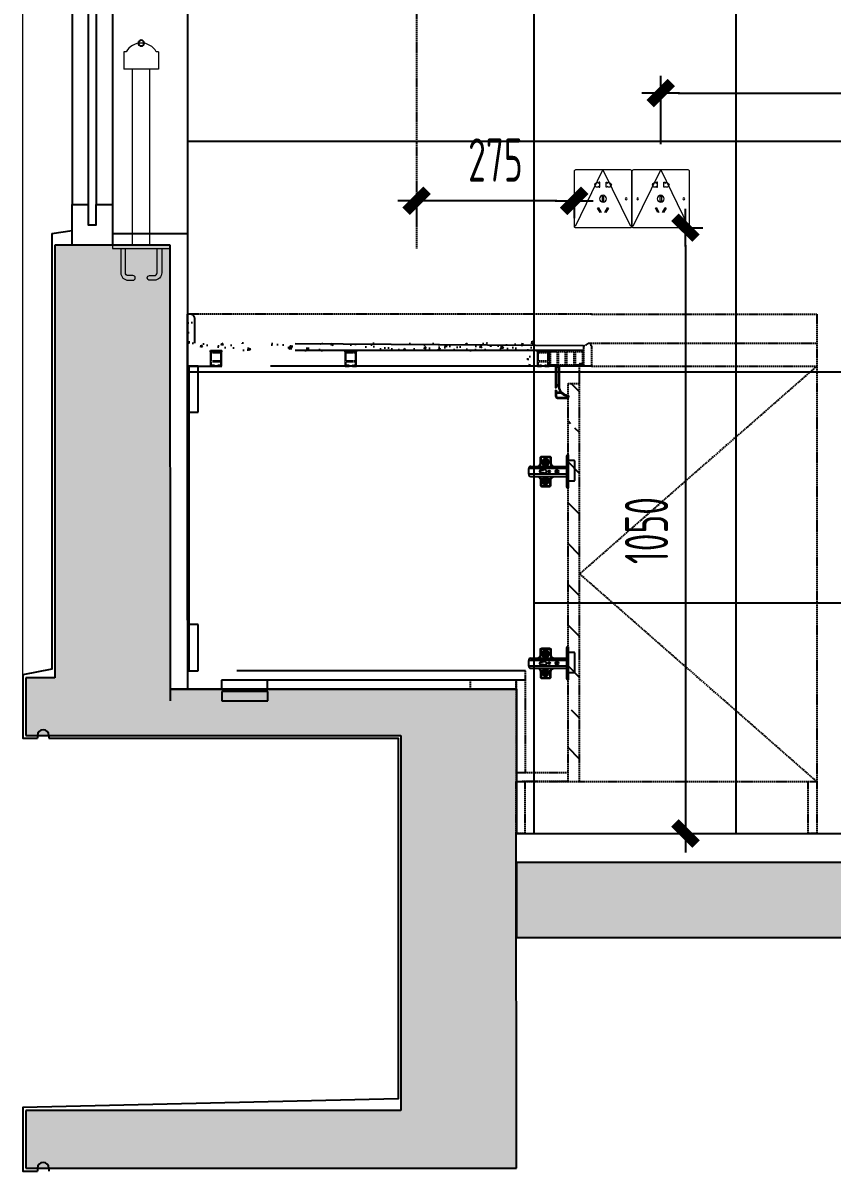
# Model space of a CAD drawing. Header units: inches. Extents: x 96003 to 270950, y -80202 to 65998.
# Drawn here: x 170374 to 171775, y 34863 to 36853 of the extents above; entities that cross this region are included whole.
import ezdxf

# ---------------------------------------------------------------- set-up
doc = ezdxf.new("R2010")
doc.units = ezdxf.units.IN
doc.header["$LTSCALE"] = 10
doc.header["$MEASUREMENT"] = 0
doc.linetypes.add('__DASH', pattern=[0.35, 0.25, -0.1])
doc.linetypes.add('DASH', pattern=[0.35, 0.25, -0.1])
for name, color, linetype in [('01', 200, 'Continuous'), ('A_SURFACE', 9, 'Continuous'), ('DIM_LEAD', 3, 'Continuous'), ('ED-家具软装', 1, 'Continuous'), ('FC-地面造型', 136, 'Continuous'), ('FF-FINISH【完成面】', 20, 'Continuous'), ('WINDOW', 3, 'Continuous')]:
    doc.layers.add(name, color=color, linetype=linetype)
doc.layers.add('DIM_MODI', color=6, linetype='Continuous', plot=False)
for name, color, linetype, lineweight in [('F-2', 145, 'Continuous', 0), ('L-栏杆扶手', 73, 'Continuous', 13), ('L-立面看线', 8, 'Continuous', 13)]:
    doc.layers.add(name, color=color, linetype=linetype, lineweight=lineweight)
doc.styles.add('CCD_DIM', font='archs.shx', dxfattribs={"width": 0.7})
doc.dimstyles.new('1.30', dxfattribs={"dimscale": 30, "dimtxt": 2.5, "dimasz": 1, "dimexe": 1, "dimexo": 1.5, "dimgap": 1, "dimtad": 1, "dimdec": 0, "dimrnd": 5, "dimdsep": 46, "dimtxsty": 'CCD_DIM', "dimblk": 'CCD_Dimension_Tick', "dimcen": 1, "dimclrd": 44, "dimclre": 44, "dimclrt": 2, "dimadec": 0, "dimazin": 2, "dimtfac": 1, "dimtdec": 0, "dimtix": 1, "dimtmove": 2, "dimatfit": 3, "dimldrblk": 'CCD_Dimension_Tick', "dimfxl": 5, "dimfxlon": 1, "dimtolj": 1, "dimarcsym": 0})

# ---------------------------------------------------------------- blocks, each defined once
blk = doc.blocks.new('CCD_Dimension_Tick')
at = {"color": 0, "linetype": 'ByBlock'}
for p, q in [((-1.091, 0), (0, 0)), ((0, 0), (1.091, 0))]:
    blk.add_line(p, q, dxfattribs=at)
at = {"color": 0, "linetype": 'Continuous', "const_width": 0.608}
blk.add_lwpolyline([(-0.61, -0.61), (0.61, 0.61)], dxfattribs=at)
blk = doc.blocks.new('*D211')
at = {"layer": 'Defpoints', "color": 0, "linetype": 'ByBlock', "transparency": 16777216}
for p in [(171608.5, 35698.6, 0), (172408.5, 35534.5, 0), (171608.5, 34643.4)]:
    blk.add_point(p, dxfattribs=at)
at = {"layer": 'FC-地面造型', "color": 44, "lineweight": -2, "transparency": 16777216}
for p, q in [((171608.5, 34793.4), (171608.5, 34613.4)), ((172408.5, 34793.4), (172408.5, 34613.4)), ((172378.5, 34643.4), (171638.5, 34643.4))]:
    blk.add_line(p, q, dxfattribs=at)
at = {"layer": 'FC-地面造型', "color": 44, "linetype": 'ByBlock', "lineweight": -2, "transparency": 16777216, "xscale": 30, "yscale": 30, "zscale": 30, "rotation": 180}
blk.add_blockref('CCD_Dimension_Tick', (171608.5, 34643.4), dxfattribs=at)
at = {"layer": 'FC-地面造型', "color": 44, "linetype": 'ByBlock', "lineweight": -2, "transparency": 16777216, "xscale": 30, "yscale": 30, "zscale": 30}
blk.add_blockref('CCD_Dimension_Tick', (172408.5, 34643.4), dxfattribs=at)
at = {"layer": 'FC-地面造型', "color": 2, "linetype": 'ByBlock', "transparency": 16777216, "insert": (172008.5, 34710.9), "char_height": 75, "attachment_point": 5, "style": 'CCD_DIM'}
blk.add_mtext('\\A1;800', dxfattribs=at)
blk = doc.blocks.new('*D212')
at = {"layer": 'Defpoints', "color": 0, "linetype": 'ByBlock', "transparency": 16777216}
for p in [(171259.1, 35746.7, 0), (171608.5, 35698.6, 0), (171259.1, 34643.4)]:
    blk.add_point(p, dxfattribs=at)
at = {"layer": 'FC-地面造型', "color": 44, "lineweight": -2, "transparency": 16777216}
for p, q in [((171259.1, 34793.4), (171259.1, 34613.4)), ((171608.5, 34793.4), (171608.5, 34613.4)), ((171578.5, 34643.4), (171289.1, 34643.4))]:
    blk.add_line(p, q, dxfattribs=at)
at = {"layer": 'FC-地面造型', "color": 44, "linetype": 'ByBlock', "lineweight": -2, "transparency": 16777216, "xscale": 30, "yscale": 30, "zscale": 30, "rotation": 180}
blk.add_blockref('CCD_Dimension_Tick', (171259.1, 34643.4), dxfattribs=at)
at = {"layer": 'FC-地面造型', "color": 44, "linetype": 'ByBlock', "lineweight": -2, "transparency": 16777216, "xscale": 30, "yscale": 30, "zscale": 30}
blk.add_blockref('CCD_Dimension_Tick', (171608.5, 34643.4), dxfattribs=at)
at = {"layer": 'FC-地面造型', "color": 2, "linetype": 'ByBlock', "transparency": 16777216, "insert": (171433.8, 34710.9), "char_height": 75, "attachment_point": 5, "style": 'CCD_DIM'}
blk.add_mtext('\\A1;350', dxfattribs=at)
blk = doc.blocks.new('*D213')
at = {"layer": 'Defpoints', "color": 0, "linetype": 'ByBlock', "transparency": 16777216}
for p in [(170658.5, 36419.8), (171259.1, 35746.7, 0), (170658.5, 34643.4)]:
    blk.add_point(p, dxfattribs=at)
at = {"layer": 'FC-地面造型', "color": 44, "lineweight": -2, "transparency": 16777216}
for p, q in [((170658.5, 34793.4), (170658.5, 34613.4)), ((171259.1, 34793.4), (171259.1, 34613.4)), ((171229.1, 34643.4), (170688.5, 34643.4))]:
    blk.add_line(p, q, dxfattribs=at)
at = {"layer": 'FC-地面造型', "color": 44, "linetype": 'ByBlock', "lineweight": -2, "transparency": 16777216, "xscale": 30, "yscale": 30, "zscale": 30, "rotation": 180}
blk.add_blockref('CCD_Dimension_Tick', (170658.5, 34643.4), dxfattribs=at)
at = {"layer": 'FC-地面造型', "color": 44, "linetype": 'ByBlock', "lineweight": -2, "transparency": 16777216, "xscale": 30, "yscale": 30, "zscale": 30}
blk.add_blockref('CCD_Dimension_Tick', (171259.1, 34643.4), dxfattribs=at)
at = {"layer": 'FC-地面造型', "color": 2, "linetype": 'ByBlock', "transparency": 16777216, "insert": (170958.8, 34710.9), "char_height": 75, "attachment_point": 5, "style": 'CCD_DIM'}
blk.add_mtext('\\A1;600', dxfattribs=at)
blk = doc.blocks.new('*D214')
at = {"layer": 'Defpoints', "color": 0, "linetype": 'ByBlock', "transparency": 16777216}
for p in [(172748.5, 35645, 0), (170658.5, 34830.9), (172748.5, 34500.9)]:
    blk.add_point(p, dxfattribs=at)
at = {"layer": 'FC-地面造型', "color": 44, "lineweight": -2, "transparency": 16777216}
for p, q in [((170658.5, 34650.9), (170658.5, 34470.9)), ((172748.5, 34650.9), (172748.5, 34470.9)), ((170688.5, 34500.9), (172718.5, 34500.9))]:
    blk.add_line(p, q, dxfattribs=at)
at = {"layer": 'FC-地面造型', "color": 44, "linetype": 'ByBlock', "lineweight": -2, "transparency": 16777216, "xscale": 30, "yscale": 30, "zscale": 30, "rotation": 180}
blk.add_blockref('CCD_Dimension_Tick', (170658.5, 34500.9), dxfattribs=at)
at = {"layer": 'FC-地面造型', "color": 44, "linetype": 'ByBlock', "lineweight": -2, "transparency": 16777216, "xscale": 30, "yscale": 30, "zscale": 30}
blk.add_blockref('CCD_Dimension_Tick', (172748.5, 34500.9), dxfattribs=at)
at = {"layer": 'FC-地面造型', "color": 2, "linetype": 'ByBlock', "transparency": 16777216, "insert": (171703.5, 34570), "char_height": 75, "attachment_point": 5, "style": 'CCD_DIM'}
blk.add_mtext('\\A1;2090', dxfattribs=at)
blk = doc.blocks.new('A$C29FB2657')
blk.add_lwpolyline([(50, 0), (-50, 0), (-50, -6), (50, -6), (50, 0)])
for points in [[(-35.5, -6), (-35.5, -48, 0.414214), (-22.5, -61), (-14.5, -61, 1), (-14.5, -53), (-22.5, -53, -0.414214), (-27.5, -48), (-27.5, -6)], [(35.5, -6), (35.5, -48, -0.414214), (22.5, -61), (14.5, -61, -1), (14.5, -53), (22.5, -53, 0.414214), (27.5, -48), (27.5, -6)]]:
    blk.add_lwpolyline(points, format="xyb")
blk = doc.blocks.new('A$C7C994854')
at = {"color": 0}
blk.add_lwpolyline([(0, 100), (95, 100, -0.414214), (97.5, 97.5), (97.5, 2.5, -0.414214), (95, 0), (0, 0, -0.414214), (-2.5, 2.5), (-2.5, 97.5, -0.414214)], format="xyb", close=True, dxfattribs=at)
for points in [[(40.1, 71.5), (40.1, 70), (42.1, 70), (42.1, 79), (40.1, 79), (40.1, 76.7)], [(54.9, 71.5), (54.9, 70), (52.9, 70), (52.9, 79), (54.9, 79), (54.9, 76.7)]]:
    blk.add_lwpolyline(points, dxfattribs=at)
for points in [[(46.5, 45.5), (48.5, 45.5), (48.5, 54.5), (46.5, 54.5)], [(42.6, 26), (44.4, 27), (39.9, 34.8), (38.1, 33.8)], [(50.6, 27), (52.4, 26), (56.9, 33.8), (55.1, 34.8)]]:
    blk.add_lwpolyline(points, close=True, dxfattribs=at)
for centre, radius in [((7.5, 50), 1.54), ((47.5, 50), 6), ((87.5, 50), 1.54)]:
    blk.add_circle(centre, radius, dxfattribs=at)
for centre, start, end in [((37.1, 74.1), 40.2111, 319.7889), ((57.9, 74.1), 220.2111, 139.7889)]:
    blk.add_arc(centre, 4, start, end, dxfattribs=at)
blk = doc.blocks.new('*U64')
at = {"xscale": -1}
blk.add_blockref('A$C7C994854', (40.4, -29.9), dxfattribs=at)
blk = doc.blocks.new('铰链-侧视')
for p, q in [((-2.9, 26.3), (-2.9, -26.3)), ((-1.3, 28.5), (0, 28.5)), ((0, 28.5), (0, -28.5)), ((-2.9, 5), (-68.1, 5)), ((-68.1, -5), (-68.1, 5)), ((-53.8, 8.7), (-23.8, 8.7)), ((-31, 0), (-34.3, 0)), ((-32.7, -1.6), (-32.7, 1.7)), ((-19.2, -0.7), (-19.2, 0.7)), ((-2.9, -5), (-68.1, -5)), ((-53.8, -8.7), (-23.8, -8.7)), ((-53.8, -8.7), (-23.8, -8.7)), ((-18.5, 0), (-19.9, 0)), ((-1.3, -28.5), (0, -28.5))]:
    blk.add_line(p, q)
for points in [[(-64.7, 8.7), (-53.8, 8.7, 0.414214), (-47.8, 14.7), (-47.8, 23.7, -0.414214), (-45.6, 26), (-32.1, 26, -0.414214), (-29.8, 23.7), (-29.8, 14.7, 0.414214), (-23.8, 8.7), (-2.9, 8.7)], [(-50.9, 8.7, 0.287644), (-47.2, 14.7), (-47.2, 23.7, -0.414214), (-45.6, 25.3), (-32.1, 25.3, -0.414214), (-30.5, 23.7), (-30.5, 14.7, 0.287644), (-26.7, 8.7, 0.287644)], [(-50.4, 8.7, 0.267806), (-46.9, 14.7), (-46.9, 23.7, -0.414214), (-45.6, 25.1), (-32.1, 25.1, -0.414214), (-30.8, 23.7), (-30.8, 14.7, 0.267806), (-27.3, 8.7, 0.267806)], [(-47.2, 14.7), (-47.2, 24, -0.414214), (-45.6, 25.5), (-32.1, 25.5, -0.414214), (-30.5, 24), (-30.5, 14.7)], [(-46.9, 14.7), (-46.9, 24, -0.414214), (-45.6, 25.3), (-32.1, 25.3, -0.414214), (-30.8, 24), (-30.8, 14.7)], [(-41.6, 18.7, -0.761129), (-36.4, 18.7, -0.761129)], [(-40.8, 19.3, -0.527604), (-37.2, 19.3, -0.527604)], [(-36.4, 13.3, -0.761006), (-41.6, 13.3)], [(-37.2, 12.7, -0.527436), (-40.8, 12.7)], [(0, -16.3), (10.2, -16.3, 0.414214), (11.9, -14.6), (11.9, 17, 0.414214), (10.2, 18.7), (0, 18.7)], [(-64.7, -8.7), (-53.8, -8.7, -0.414214), (-47.8, -14.7), (-47.8, -23.7, 0.414214), (-45.6, -26), (-32.1, -26, 0.414214), (-29.8, -23.7), (-29.8, -14.7, -0.414214), (-23.8, -8.7), (-2.9, -8.7)], [(-50.9, -8.7, -0.287644), (-47.2, -14.7), (-47.2, -23.7, 0.414214), (-45.6, -25.3), (-32.1, -25.3, 0.414214), (-30.5, -23.7), (-30.5, -14.7, -0.287644), (-26.7, -8.7, -0.287644)], [(-50.4, -8.7, -0.267806), (-46.9, -14.7), (-46.9, -23.7, 0.414214), (-45.6, -25.1), (-32.1, -25.1, 0.414214), (-30.8, -23.7), (-30.8, -14.7, -0.267806), (-27.3, -8.7, -0.267806)], [(-47.2, -14.7), (-47.2, -24, 0.414214), (-45.6, -25.5), (-32.1, -25.5, 0.414214), (-30.5, -24), (-30.5, -14.7)], [(-46.9, -14.7), (-46.9, -24, 0.414214), (-45.6, -25.3), (-32.1, -25.3, 0.414214), (-30.8, -24), (-30.8, -14.7)], [(-36.4, -13.3, 0.761006), (-41.6, -13.3)], [(-36.4, -13.3, 0.761006), (-41.6, -13.3)], [(-41.6, -18.7, 0.761129), (-36.4, -18.7, 0.761129)], [(-37.2, -12.7, 0.527436), (-40.8, -12.7)], [(-37.2, -12.7, 0.527436), (-40.8, -12.7)], [(-40.8, -19.3, 0.527604), (-37.2, -19.3, 0.527604)]]:
    blk.add_lwpolyline(points, format="xyb")
for points in [[(-43.9, 16), (-43.9, 14, 0.999765), (-34.1, 14), (-34.1, 16), (-34.1, 18, 0.999765), (-43.9, 18)], [(-43.5, 16), (-43.5, 18, -0.999765), (-34.5, 18), (-34.5, 16), (-34.5, 14, -0.999765), (-43.5, 14)], [(-43.9, -16), (-43.9, -14, -0.999765), (-34.1, -14), (-34.1, -16), (-34.1, -18, -0.999765), (-43.9, -18)], [(-43.5, -16), (-43.5, -18, 0.999765), (-34.5, -18), (-34.5, -16), (-34.5, -14, 0.999765), (-43.5, -14)]]:
    blk.add_lwpolyline(points, format="xyb", close=True)
for points in [[(-40.3, 16.5), (-41.3, 16.5)], [(-41.3, 16.5), (-39.8, 16.4)], [(-41.3, 15.5), (-39.8, 15.6)], [(-40.3, 15.5), (-41.3, 15.5)], [(-41.2, 15.5), (-41.2, 16.5)], [(-40.7, 17.7), (-39, 16)], [(-39.7, 17.1), (-40.7, 17.7), (-40.1, 16.7)], [(-40.7, 14.4), (-39, 16)], [(-39.7, 14.9), (-40.7, 14.4), (-40.1, 15.3)], [(-40.1, 16.7), (-40.3, 16.6)], [(-40.3, 15.5), (-40.1, 15.3)], [(-40.1, 15.6), (-40.2, 16), (-40.1, 16.4)], [(-40.1, 17.1), (-39.7, 17.1)], [(-40.1, 17.1), (-40.1, 16.7)], [(-40.1, 15.3), (-40.1, 14.9), (-39.7, 14.9)], [(-39.8, 16.7), (-39.7, 16.6), (-39.8, 16.5)], [(-39.8, 15.5), (-39.7, 15.4), (-39.8, 15.3)], [(-39.6, 17.3), (-39.7, 17.1)], [(-39.5, 16.8), (-39.6, 16.7), (-39.7, 16.8)], [(-39.7, 15.2), (-39.6, 15.3), (-39.5, 15.2)], [(-39.7, 14.9), (-39.6, 14.7)], [(-39.5, 17.3), (-39.5, 18.3)], [(-39.4, 16.8), (-39.5, 18.3)], [(-39.5, 18.2), (-38.5, 18.2)], [(-39.5, 13.7), (-39.4, 15.2)], [(-39.5, 14.7), (-39.5, 13.7)], [(-38.5, 13.8), (-39.5, 13.8)], [(-39.4, 17.1), (-39, 17.2), (-38.6, 17.1)], [(-38.6, 14.9), (-39, 14.8), (-39.4, 14.9)], [(-37.3, 17.7), (-39, 16)], [(-37.3, 14.4), (-39, 16)], [(-38.6, 16.8), (-38.5, 18.3)], [(-38.5, 13.7), (-38.6, 15.2)], [(-38.5, 17.3), (-38.5, 18.3)], [(-38.3, 16.8), (-38.4, 16.7), (-38.5, 16.8)], [(-38.5, 15.2), (-38.4, 15.3), (-38.3, 15.2)], [(-38.5, 14.7), (-38.5, 13.7)], [(-38.3, 17.1), (-38.4, 17.3)], [(-38.4, 14.7), (-38.3, 14.9)], [(-37.9, 16.7), (-37.3, 17.7), (-38.3, 17.1)], [(-38.3, 17.1), (-37.9, 17.1), (-37.9, 16.7)], [(-38.2, 16.5), (-38.3, 16.6), (-38.2, 16.7)], [(-38.2, 15.3), (-38.3, 15.4), (-38.2, 15.5)], [(-38.3, 14.9), (-37.3, 14.4), (-37.9, 15.3)], [(-37.9, 15.3), (-37.9, 14.9), (-38.3, 14.9)], [(-38.2, 16.4), (-36.7, 16.5)], [(-38.2, 15.6), (-36.7, 15.5)], [(-37.7, 16.6), (-37.9, 16.7)], [(-37.9, 16.4), (-37.8, 16), (-37.9, 15.6)], [(-37.9, 15.3), (-37.7, 15.5)], [(-37.7, 16.5), (-36.7, 16.5)], [(-37.7, 15.5), (-36.7, 15.5)], [(-36.8, 16.5), (-36.8, 15.5)], [(-40.3, -15.5), (-41.3, -15.5)], [(-41.3, -15.5), (-39.8, -15.6)], [(-40.3, -15.5), (-41.3, -15.5)], [(-41.3, -15.5), (-39.8, -15.6)], [(-41.3, -16.5), (-39.8, -16.4)], [(-41.3, -16.5), (-39.8, -16.4)], [(-40.3, -16.5), (-41.3, -16.5)], [(-40.3, -16.5), (-41.3, -16.5)], [(-41.2, -15.5), (-41.2, -16.5)], [(-41.2, -15.5), (-41.2, -16.5)], [(-40.7, -14.4), (-39, -16)], [(-39.7, -14.9), (-40.7, -14.4), (-40.1, -15.3)], [(-40.7, -14.4), (-39, -16)], [(-39.7, -14.9), (-40.7, -14.4), (-40.1, -15.3)], [(-40.7, -17.7), (-39, -16)], [(-39.7, -17.1), (-40.7, -17.7), (-40.1, -16.7)], [(-40.3, -15.5), (-40.1, -15.3)], [(-40.3, -15.5), (-40.1, -15.3)], [(-40.1, -16.7), (-40.3, -16.6)], [(-40.1, -16.7), (-40.3, -16.6)], [(-40.1, -15.6), (-40.2, -16), (-40.1, -16.4)], [(-40.1, -15.6), (-40.2, -16), (-40.1, -16.4)], [(-40.1, -15.3), (-40.1, -14.9), (-39.7, -14.9)], [(-40.1, -15.3), (-40.1, -14.9), (-39.7, -14.9)], [(-40.1, -17.1), (-40.1, -16.7)], [(-40.1, -17.1), (-40.1, -16.7)], [(-40.1, -17.1), (-39.7, -17.1)], [(-40.1, -17.1), (-39.7, -17.1)], [(-39.8, -15.5), (-39.7, -15.4), (-39.8, -15.3)], [(-39.8, -15.5), (-39.7, -15.4), (-39.8, -15.3)], [(-39.8, -16.7), (-39.7, -16.6), (-39.8, -16.5)], [(-39.8, -16.7), (-39.7, -16.6), (-39.8, -16.5)], [(-39.7, -14.9), (-39.6, -14.7)], [(-39.7, -14.9), (-39.6, -14.7)], [(-39.7, -15.2), (-39.6, -15.3), (-39.5, -15.2)], [(-39.7, -15.2), (-39.6, -15.3), (-39.5, -15.2)], [(-39.5, -16.8), (-39.6, -16.7), (-39.7, -16.8)], [(-39.5, -16.8), (-39.6, -16.7), (-39.7, -16.8)], [(-39.6, -17.3), (-39.7, -17.1)], [(-39.5, -14.7), (-39.5, -13.7)], [(-39.5, -13.7), (-39.4, -15.2)], [(-39.5, -14.7), (-39.5, -13.7)], [(-39.5, -13.7), (-39.4, -15.2)], [(-38.5, -13.8), (-39.5, -13.8)], [(-38.5, -13.8), (-39.5, -13.8)], [(-39.4, -16.8), (-39.5, -18.3)], [(-39.5, -17.3), (-39.5, -18.3)], [(-39.5, -18.2), (-38.5, -18.2)], [(-38.6, -14.9), (-39, -14.8), (-39.4, -14.9)], [(-38.6, -14.9), (-39, -14.8), (-39.4, -14.9)], [(-39.4, -17.1), (-39, -17.2), (-38.6, -17.1)], [(-39.4, -17.1), (-39, -17.2), (-38.6, -17.1)], [(-37.3, -14.4), (-39, -16)], [(-37.3, -14.4), (-39, -16)], [(-37.3, -17.7), (-39, -16)], [(-38.5, -13.7), (-38.6, -15.2)], [(-38.5, -13.7), (-38.6, -15.2)], [(-38.6, -16.8), (-38.5, -18.3)], [(-38.5, -14.7), (-38.5, -13.7)], [(-38.5, -14.7), (-38.5, -13.7)], [(-38.5, -15.2), (-38.4, -15.3), (-38.3, -15.2)], [(-38.5, -15.2), (-38.4, -15.3), (-38.3, -15.2)], [(-38.3, -16.8), (-38.4, -16.7), (-38.5, -16.8)], [(-38.3, -16.8), (-38.4, -16.7), (-38.5, -16.8)], [(-38.5, -17.3), (-38.5, -18.3)], [(-38.4, -14.7), (-38.3, -14.9)], [(-38.4, -14.7), (-38.3, -14.9)], [(-38.3, -17.1), (-38.4, -17.3)], [(-38.3, -14.9), (-37.3, -14.4), (-37.9, -15.3)], [(-38.3, -14.9), (-37.3, -14.4), (-37.9, -15.3)], [(-37.9, -15.3), (-37.9, -14.9), (-38.3, -14.9)], [(-37.9, -15.3), (-37.9, -14.9), (-38.3, -14.9)], [(-38.2, -15.3), (-38.3, -15.4), (-38.2, -15.5)], [(-38.2, -15.3), (-38.3, -15.4), (-38.2, -15.5)], [(-38.2, -16.5), (-38.3, -16.6), (-38.2, -16.7)], [(-38.2, -16.5), (-38.3, -16.6), (-38.2, -16.7)], [(-38.3, -17.1), (-37.9, -17.1), (-37.9, -16.7)], [(-37.9, -16.7), (-37.3, -17.7), (-38.3, -17.1)], [(-38.3, -17.1), (-37.9, -17.1), (-37.9, -16.7)], [(-38.2, -15.6), (-36.7, -15.5)], [(-38.2, -15.6), (-36.7, -15.5)], [(-38.2, -16.4), (-36.7, -16.5)], [(-38.2, -16.4), (-36.7, -16.5)], [(-37.9, -15.3), (-37.7, -15.5)], [(-37.9, -15.3), (-37.7, -15.5)], [(-37.9, -16.4), (-37.8, -16), (-37.9, -15.6)], [(-37.9, -16.4), (-37.8, -16), (-37.9, -15.6)], [(-37.7, -16.6), (-37.9, -16.7)], [(-37.7, -16.6), (-37.9, -16.7)], [(-37.7, -15.5), (-36.7, -15.5)], [(-37.7, -15.5), (-36.7, -15.5)], [(-37.7, -16.5), (-36.7, -16.5)], [(-37.7, -16.5), (-36.7, -16.5)], [(-36.8, -16.5), (-36.8, -15.5)], [(-36.8, -16.5), (-36.8, -15.5)]]:
    blk.add_lwpolyline(points)
for centre, radius in [((-39, 16), 3.75), ((-32.7, 0), 1.63), ((-32.7, 0), 0.972), ((-19.2, 0), 2.51), ((-19.2, 0), 1.62), ((-19.2, 0), 0.674), ((-39, -16), 3.75)]:
    blk.add_circle(centre, radius)
for centre, radius, start, end in [((-0.5, 26.3), 2.32, 110.0529, 181.4013), ((-64.7, 5.3), 3.43, 90.3552, 185.6572), ((-47.3, 0.1), 2.31, 103.3511, 256.6489), ((-48.6, 33.1), 30.8, 271.4443, 283.1498), ((-41, -0.6), 3.8, 24.9283, 99.748), ((-42.2, 0.1), 4.8, 348.7011, 11.2989), ((-1.1, 8.3), 1.86, 55.3803, 166.1909), ((-1.1, 7), 1.86, 55.3803, 166.1909), ((-1.1, 4.5), 1.86, 55.3803, 166.1909), ((-64.7, -5.3), 3.43, 174.3428, 269.6448), ((-48.6, -32.9), 30.8, 76.8502, 88.5557), ((-40.8, 0.6), 3.59, 257.2657, 336.249), ((-1.1, -4.5), 1.86, 193.8091, 304.6197), ((-1.1, -7), 1.86, 193.8091, 304.6197), ((-1.1, -8.3), 1.86, 193.8091, 304.6197), ((-0.5, -26.3), 2.32, 178.5987, 249.9471)]:
    blk.add_arc(centre, radius, start, end)
blk = doc.blocks.new('A$C43C87327')
for p, q in [((0, 55.3), (0, 17.6)), ((0, 55.3), (6.2, 55.3)), ((1, 54.3), (1, 17.6)), ((1, 54.3), (5.1, 54.3)), ((5.1, 54.3), (5.1, 20.5)), ((6.2, 55.3), (6.2, 20.5)), ((5.1, 22.1), (1, 22.1)), ((5.1, 21), (1, 21)), ((0, 17.6), (1, 17.6)), ((0, 13.7), (0, 3.1)), ((0, 13.7), (1, 13.7)), ((1, 13.7), (1, 4.1)), ((1, 10.2), (8.7, 10.2)), ((1, 9.2), (9.6, 9.2)), ((3.1, 1), (18.5, 1)), ((18.5, 4.4), (18.5, 1)), ((19.5, 4.1), (19.5, 1)), ((19.5, 4.1), (21.5, 4.1)), ((21.1, 3.3), (19.5, 3.3)), ((21.1, 1.8), (19.5, 1.8)), ((19.5, 1), (21.5, 1)), ((21.1, 4.1), (21.1, 1)), ((21.5, 5.1), (21.5, 5.1)), ((21.5, 5.1), (21.5, 4.1)), ((21.5, 1), (21.5, 0)), ((3.1, 0), (21.5, 0))]:
    blk.add_line(p, q)
for centre, radius, start, end in [((21.5, 20.5), 16.4, 180, 259.1931), ((21.5, 20.5), 15.4, 180, 270), ((3.1, 3.1), 3.07, 180, 270), ((3.3, 3.4), 2.36, 162.1922, 265.8055), ((21.3, 2.6), 1.55, 276.7654, 83.2346)]:
    blk.add_arc(centre, radius, start, end)
blk = doc.blocks.new('A$C323525AC')
h = blk.add_hatch()
h.set_pattern_fill('ANSI31', color=256, scale=20, style=0)
h.set_pattern_definition([(45, (-906611.099, 122679.2474), (-1.767766953, 1.767766953), [])])
h.paths.add_polyline_path([(20, 27), (0, 27), (0, 25), (20, 25)])
for p, q in [((0, 25, 0), (0, 27, 0)), ((0, 27, 0), (20, 27, 0)), ((20, 25, 0), (0, 25, 0)), ((20, 25, 0), (20, 27, 0)), ((0, 0, 0), (7, 0, 0)), ((13, 0, 0), (20, 0, 0))]:
    blk.add_line(p, q)
at = {"lineweight": 13}
for p, q in [((0, 0, 0), (0, 25, 0)), ((2, 9, 0), (2, 23, 0)), ((18, 9, 0), (18, 23, 0)), ((20, 0, 0), (20, 25, 0)), ((2, 2, 0), (2, 7, 0)), ((7, 0, 0), (7, 2, 0)), ((13, 0, 0), (13, 2, 0)), ((18, 2, 0), (18, 7, 0))]:
    blk.add_line(p, q, dxfattribs=at)
at = {"linetype": 'ByBlock', "lineweight": -3}
blk.add_line((18, 23, 0), (2, 23, 0), dxfattribs=at)
at = {"linetype": 'ByBlock', "lineweight": 13}
for p, q in [((18, 9, 0), (2, 9, 0)), ((18, 7, 0), (2, 7, 0)), ((7, 2, 0), (2, 2, 0)), ((18, 2, 0), (13, 2, 0))]:
    blk.add_line(p, q, dxfattribs=at)
blk = doc.blocks.new('frr344434')
at = {"linetype": 'DASH', "lineweight": -3, "ltscale": 200}
h = blk.add_hatch(dxfattribs=at)
h.set_pattern_fill('AR-CONC', color=1, scale=5, style=0)
h.set_pattern_definition([(130, (868177.025, 285880.36), (-35.8630091, -3.1376067), [3.75, -41.25]), (185, (868177.025, 285880.36), (6.9375667, 37.6096067), [3, -33]), (79.5486, (868174.037, 285880.1), (-28.9254691, 34.4719771), [3.1870095, -35.0571056]), (133.8158, (868177.025, 285890.36), (-53.3620524, -8.2759507), [5.625, -61.875]), (83.3644, (868172.58, 285889.67), (-46.7331353, 48.7058935), [4.7805144, -52.58565]), (188.8158, (868177.025, 285890.36), (-46.7330973, 48.70593), [4.5, -49.5]), (159, (868172.025, 285887.86), (-29.8453526, -20.1309445), [3.75, -41.25]), (214, (868172.025, 285887.86), (-12.1657666, 36.2575023), [3, -33]), (108.5486, (868169.538, 285886.182), (-42.0111314, 16.1265248), [3.1870095, -35.0571056]), (142.5, (868177.025, 285880.36), (-0.60799277, 16.6446927), [0, -32.6, 0, -33.5, 0, -33.125]), (172.5, (868177.025, 285880.36), (-13.15347687, 19.7205856), [0, -19.1, 0, -31.85, 0, -12.625]), (212.5, (868188.175, 285880.36), (-26.6911218, -1.12774359), [0, -12.5, 0, -39, 0, -51.75]), (222.5, (868193.175, 285880.36), (-29.1593085, 5.0052491), [0, -16.25, 0, -25.9, 0, -36.75])])
h.paths.add_polyline_path([(170679.5, 36298.4, -0.414214), (170671.5, 36306.4), (170671.5, 36330.4, 0.414214), (170663.5, 36338.4), (170658.5, 36338.4), (170658.5, 36285.4), (171245.3, 36285.4), (171245.3, 36258.4), (171258.3, 36258.4), (171258.3, 36298.4, 0.414214), (171253.3, 36303.4, -0.17337), (171242.8, 36298.4)])
at = {"linetype": 'DASH', "lineweight": -3}
h = blk.add_hatch(dxfattribs=at)
h.set_pattern_fill('ANSI31', color=1, scale=400, style=0)
h.set_pattern_definition([(135, (1062393.723, 153633.73), (35.355339, 35.355339), [])])
edge = h.paths.add_edge_path()
edge.add_line((171318.3, 36111.5), (171318.3, 36111.5))
edge.add_line((171318.3, 36111.5), (171318.3, 36123.7))
edge.add_line((171318.3, 36123.7), (171328.5, 36123.7))
edge.add_arc((171328.5, 36125.4), 1.69, 270, 360)
edge.add_line((171330.2, 36125.4), (171330.2, 36157))
edge.add_arc((171328.5, 36157), 1.69, 360, 450)
edge.add_line((171328.5, 36158.7), (171318.3, 36158.7))
edge.add_line((171318.3, 36158.7), (171318.3, 36168.4))
edge.add_line((171318.3, 36168.4), (171318.3, 36168.4))
edge.add_line((171318.3, 36168.4), (171318.2, 36228.4))
edge.add_line((171318.2, 36228.4), (171338.2, 36228.4))
edge.add_line((171338.2, 36228.4), (171338.3, 35538.4))
edge.add_line((171338.3, 35538.4), (171318.3, 35538.4))
edge.add_line((171318.3, 35538.4), (171318.3, 35650.1))
edge.add_line((171318.3, 35650.1), (171318.3, 35650.1))
edge.add_line((171318.3, 35650.1), (171318.3, 35662.3))
edge.add_line((171318.3, 35662.3), (171328.5, 35662.3))
edge.add_arc((171328.5, 35664), 1.69, 270, 360)
edge.add_line((171330.2, 35664), (171330.2, 35695.6))
edge.add_arc((171328.5, 35695.6), 1.69, 360, 450)
edge.add_line((171328.5, 35697.3), (171318.3, 35697.3))
edge.add_line((171318.3, 35697.3), (171318.3, 35707.1))
edge.add_line((171318.3, 35707.1), (171318.3, 35707.1))
edge.add_line((171318.3, 35707.1), (171318.3, 36111.5))
at = {"color": 1, "linetype": 'DASH', "lineweight": -3, "ltscale": 200}
for p, q in [((170663.5, 36348.4, 0), (170658.5, 36348.4, 0)), ((170658.5, 36348.4, 0), (170658.5, 36285.4, 0)), ((170671.5, 36298.4, 0), (170671.5, 36340.4, 0)), ((170658.5, 36318.4, 0), (170658.5, 35714.4, 0)), ((171345.3, 36293.4, 0), (170658.5, 36298.4, 0)), ((170658.5, 36285.4, 0), (170658.5, 36258.4, 0)), ((171345.3, 36285.4, 0), (170658.5, 36285.4, 0)), ((171302.9, 36258.4, 0), (170658.5, 36258.4, 0)), ((170658.5, 36258.4, 0), (170678.3, 36258.4, 0)), ((170658.5, 36258.4, 0), (170718.5, 36258.4, 0)), ((171358.6, 36258.4, 0), (170658.5, 36258.4, 0)), ((170661.5, 36258.4, 0), (170661.5, 35714.4, 0)), ((170678.3, 36258.4, 0), (170694.3, 36258.4, 0)), ((170718.5, 36258.4, 0), (170698.5, 36258.4, 0)), ((170951.9, 36258.4, 0), (170931.9, 36258.4, 0)), ((171244.5, 35730.4, 0), (170661.5, 35730.4, 0)), ((171244.5, 35714.4, 0), (170658.5, 35714.4, 0))]:
    blk.add_line(p, q, dxfattribs=at)
at = {"color": 1, "linetype": 'DASH', "lineweight": -3}
for p, q in [((171358.6, 36348.4, 0), (170658.5, 36348.4, 0)), ((171358.6, 36348.4, 0), (171749.1, 36348.4, 0)), ((171749.1, 36348.4, 0), (171749.1, 35538.4, 0)), ((171353.6, 36298.4, 0), (171749.1, 36298.4, 0)), ((171285.3, 36285.4, 0), (171285.3, 36258.4, 0)), ((171287.3, 36283.4, 0), (171287.3, 36260.4, 0)), ((171299.3, 36283.4, 0), (171287.3, 36283.4, 0)), ((171299.3, 36283.4, 0), (171299.3, 36260.4, 0)), ((171313.3, 36283.4, 0), (171301.3, 36283.4, 0)), ((171301.3, 36283.4, 0), (171301.3, 36260.4, 0)), ((171313.3, 36283.4, 0), (171313.3, 36260.4, 0)), ((171328.3, 36283.4, 0), (171315.3, 36283.4, 0)), ((171315.3, 36283.4, 0), (171315.3, 36260.4, 0)), ((171328.3, 36283.4, 0), (171328.3, 36260.4, 0)), ((171343.3, 36283.4, 0), (171330.3, 36283.4, 0)), ((171330.3, 36283.4, 0), (171330.3, 36260.4, 0)), ((171343.3, 36283.4, 0), (171343.3, 36261.2, 0)), ((171345.3, 36293.4, 0), (171345.3, 36258.4, 0)), ((171358.6, 36293.4, 0), (171358.6, 36258.4, 0)), ((171358.6, 36293.4, 0), (171358.6, 36293.4, 0)), ((171301.3, 36258.4, 0), (171265.3, 36258.4, 0)), ((171337.7, 36258.4, 0), (171285.3, 36258.4, 0)), ((171299.3, 36260.4, 0), (171287.3, 36260.4, 0)), ((171313.3, 36260.4, 0), (171301.3, 36260.4, 0)), ((171328.3, 36260.4, 0), (171315.3, 36260.4, 0)), ((171336.2, 36260.4, 0), (171330.3, 36260.4, 0)), ((171337.7, 36258.6, 0), (171337.7, 36258.4, 0)), ((171338.3, 35538.4, 0), (171338.3, 36258.4, 0)), ((171339.7, 36262.6, 0), (171340.3, 36262.6, 0)), ((171339.7, 36260.6, 0), (171340.3, 36260.6, 0)), ((171342.3, 36258.6, 0), (171342.3, 36258.4, 0)), ((171358.6, 36258.4, 0), (171342.3, 36258.4, 0)), ((171358.6, 36258.4, 0), (171749.1, 36258.4, 0)), ((171318.3, 36228.4, 0), (171338.2, 36228.4, 0)), ((171318.3, 35538.4, 0), (171318.3, 36228.4, 0)), ((171338.3, 35538.4, 0), (171338.3, 36228.4, 0)), ((171244.5, 35714.4, 0), (171244.5, 35730.4, 0)), ((171228.5, 35554.4, 0), (171318.3, 35554.4, 0)), ((171228.5, 35554.4, 0), (171228.5, 35538.4, 0)), ((171228.5, 35448.4, 0), (171228.5, 35538.4, 0)), ((171228.5, 35538.4, 0), (171318.3, 35538.4, 0)), ((171318.3, 35538.4, 0), (171238.3, 35538.4, 0)), ((171238.3, 35538.4, 0), (171243.3, 35538.4, 0)), ((171243.5, 35538.4, 0), (171243.5, 35448.4, 0)), ((171318.3, 35538.4, 0), (171338.3, 35538.4, 0)), ((171338.3, 35538.4, 0), (171749.1, 35538.4, 0)), ((171734.1, 35448.4, 0), (171734.1, 35538.4, 0)), ((171749.1, 35538.4, 0), (171749.1, 35448.4, 0)), ((171243.5, 35448.4, 0), (171228.5, 35448.4, 0)), ((171749.1, 35448.4, 0), (171734.1, 35448.4, 0))]:
    blk.add_line(p, q, dxfattribs=at)
at = {"color": 1, "linetype": 'DASH', "lineweight": -3, "ltscale": 200, "elevation": 0}
for points in [[(170677.5, 36258.4), (170661.5, 36258.4), (170661.5, 36178.4), (170677.5, 36178.4)], [(170661.5, 35730.4), (170677.5, 35730.4), (170677.5, 35810.4), (170661.5, 35810.4)], [(170797.6, 35714.4), (170717.6, 35714.4), (170717.6, 35698.4), (170797.6, 35698.4)]]:
    blk.add_lwpolyline(points, close=True, dxfattribs=at)
at = {"color": 1, "linetype": 'DASH', "elevation": 0}
blk.add_lwpolyline([(171749.1, 36258.4), (171338.3, 35898.4), (171749.1, 35538.4)], dxfattribs=at)
at = {"color": 1, "linetype": 'DASH', "lineweight": -3, "elevation": 0}
for points in [[(171228.5, 35714.4), (171148.5, 35714.4), (171148.5, 35698.4), (171228.5, 35698.4)], [(171244.5, 35714.4), (171228.5, 35714.4), (171228.5, 35554.4), (171244.5, 35554.4)]]:
    blk.add_lwpolyline(points, close=True, dxfattribs=at)
at = {"color": 1, "linetype": 'DASH', "lineweight": -3, "ltscale": 200}
blk.add_arc((170663.5, 36340.4, 0), 8, 0, 90, dxfattribs=at)
at = {"color": 1, "linetype": 'DASH', "lineweight": -3}
for centre, radius, start, end in [((171335.6, 36318.8, 0), 27.1, 290.7753, 311.3551), ((171353.6, 36293.4, 0), 5, 0, 90), ((171339.7, 36258.6, 0), 4, 90, 152.3377), ((171339.7, 36258.6, 0), 2, 90, 180), ((171340.3, 36258.6, 0), 4, 41.4096, 90), ((171340.3, 36258.6, 0), 2, 360, 90)]:
    blk.add_arc(centre, radius, start, end, dxfattribs=at)
at = {"layer": 'ED-家具软装', "color": 1, "linetype": 'DASH', "lineweight": -3, "ltscale": 200}
for p in [(170698.5, 36258.4, 0), (170931.9, 36258.4, 0)]:
    blk.add_blockref('A$C323525AC', p, dxfattribs=at)
at = {"layer": 'ED-家具软装', "color": 1, "linetype": 'DASH', "lineweight": -3}
for name, p in [('A$C323525AC', (171265.3, 36258.4, 0)), ('A$C43C87327', (171296.7, 36203.1, 0)), ('铰链-侧视', (171318.3, 36076, 0)), ('铰链-侧视', (171318.3, 35743.5, 0))]:
    blk.add_blockref(name, p, dxfattribs=at)
blk = doc.blocks.new('*D461')
at = {"layer": 'Defpoints', "color": 0, "linetype": 'ByBlock', "transparency": 16777216}
for p in [(172228.5, 36731.7), (171478.5, 36598.4, 0), (172228.5, 35848.4, 0)]:
    blk.add_point(p, dxfattribs=at)
at = {"layer": 'FC-地面造型', "color": 44, "lineweight": -2, "transparency": 16777216}
for p, q in [((171478.5, 36643.4), (171478.5, 36761.7)), ((172228.5, 36581.7), (172228.5, 36761.7)), ((171508.5, 36731.7), (172198.5, 36731.7))]:
    blk.add_line(p, q, dxfattribs=at)
at = {"layer": 'FC-地面造型', "color": 44, "linetype": 'ByBlock', "lineweight": -2, "transparency": 16777216, "xscale": 30, "yscale": 30, "zscale": 30, "rotation": 180}
blk.add_blockref('CCD_Dimension_Tick', (171478.5, 36731.7), dxfattribs=at)
at = {"layer": 'FC-地面造型', "color": 44, "linetype": 'ByBlock', "lineweight": -2, "transparency": 16777216, "xscale": 30, "yscale": 30, "zscale": 30}
blk.add_blockref('CCD_Dimension_Tick', (172228.5, 36731.7), dxfattribs=at)
at = {"layer": 'FC-地面造型', "color": 2, "linetype": 'ByBlock', "transparency": 16777216, "insert": (171853.5, 36799.2), "char_height": 75, "attachment_point": 5, "style": 'CCD_DIM'}
blk.add_mtext('\\A1;750', dxfattribs=at)
blk = doc.blocks.new('*D463')
at = {"layer": 'Defpoints', "color": 0, "linetype": 'ByBlock', "transparency": 16777216}
for p in [(171478.5, 36498.4, 0), (171478.5, 35448.4, 0), (171521.4, 35448.4)]:
    blk.add_point(p, dxfattribs=at)
at = {"layer": 'FC-地面造型', "color": 44, "lineweight": -2, "transparency": 16777216}
for p, q in [((171521.4, 36498.4), (171551.4, 36498.4)), ((171521.4, 36468.4), (171521.4, 35478.4)), ((171521.4, 35448.4), (171551.4, 35448.4))]:
    blk.add_line(p, q, dxfattribs=at)
at = {"layer": 'FC-地面造型', "color": 44, "linetype": 'ByBlock', "lineweight": -2, "transparency": 16777216, "xscale": 30, "yscale": 30, "zscale": 30}
for p, rotation in [((171521.4, 36498.4), 90), ((171521.4, 35448.4), 270)]:
    blk.add_blockref('CCD_Dimension_Tick', p, dxfattribs=dict(at, rotation=rotation))
at = {"layer": 'FC-地面造型', "color": 2, "linetype": 'ByBlock', "transparency": 16777216, "insert": (171453.9, 35973.4), "char_height": 75, "attachment_point": 5, "rotation": 90, "style": 'CCD_DIM'}
blk.add_mtext('\\A1;1050', dxfattribs=at)
blk = doc.blocks.new('*D731')
at = {"layer": 'Defpoints', "color": 0, "linetype": 'ByBlock', "transparency": 16777216}
for p in [(171055.6, 36548.4, -6.9), (171055.6, 36545), (171328.5, 36548.4, 0)]:
    blk.add_point(p, dxfattribs=at)
at = {"layer": 'FC-地面造型', "color": 44, "lineweight": -2, "transparency": 16777216}
for p, q in [((171055.6, 36544.4), (171055.6, 36515)), ((171298.5, 36545), (171085.6, 36545)), ((171328.5, 36545), (171328.5, 36515))]:
    blk.add_line(p, q, dxfattribs=at)
at = {"layer": 'FC-地面造型', "color": 44, "linetype": 'ByBlock', "lineweight": -2, "transparency": 16777216, "xscale": 30, "yscale": 30, "zscale": 30, "rotation": 180}
blk.add_blockref('CCD_Dimension_Tick', (171055.6, 36545), dxfattribs=at)
at = {"layer": 'FC-地面造型', "color": 44, "linetype": 'ByBlock', "lineweight": -2, "transparency": 16777216, "xscale": 30, "yscale": 30, "zscale": 30}
blk.add_blockref('CCD_Dimension_Tick', (171328.5, 36545), dxfattribs=at)
at = {"layer": 'FC-地面造型', "color": 2, "linetype": 'ByBlock', "transparency": 16777216, "insert": (171192.1, 36615.6), "char_height": 75, "attachment_point": 5, "style": 'CCD_DIM'}
blk.add_mtext('\\A1;275', dxfattribs=at)

msp = doc.modelspace()

# ---------------------------------------------------------------- hatches: boundary and pattern name
h = msp.add_hatch(color=250)
h.dxf.hatch_style = 1
h.paths.add_polyline_path([(171228.5, 35273.4), (171228.5, 35393.4), (171228.5, 35398.4), (171228.9, 35698.4), (170628.9, 35698.4), (170628.5, 36468.4), (170428.5, 36468.4), (170428.5, 35718.4), (170378.5, 35718.4), (170378.5, 35618.4), (171028.5, 35618.4), (171028.5, 34968.4), (170378.5, 34968.4), (170378.5, 34868.4), (171228.5, 34868.4), (171228.5, 35278.4)])
h = msp.add_hatch(color=250)
h.dxf.hatch_style = 1
h.paths.add_polyline_path([(171228.5, 35398.4), (171228.5, 35268.4), (172957.7, 35268.4), (172957.7, 35398.4)])

# ---------------------------------------------------------------- linework, layer by layer
at = {"color": 1, "linetype": 'DASH', "lineweight": -3}
for p in [(171228.5, 35534.4, 0), (171228.5, 35448.4, 0)]:
    msp.add_line(p, (171228.5, 35518.4, 0), dxfattribs=at)
at = {"color": 5}
msp.add_line((171228.5, 35448.4, 0), (172957.7, 35448.4), dxfattribs=at)
at = {"color": 1, "linetype": 'DASH', "lineweight": -3, "ltscale": 200, "elevation": 0}
msp.add_lwpolyline([(170797.9, 35694.4), (170717.9, 35694.4), (170717.9, 35678.4), (170797.9, 35678.4)], close=True, dxfattribs=at)
at = {"layer": '01'}
for p, q in [((170628.5, 36468.4, 0), (170428.5, 36468.4, 0)), ((170428.5, 36468.4, 0), (170428.5, 35718.4, 0)), ((170628.9, 35698.4, 0), (170628.5, 36468.4, 0)), ((170428.5, 35718.4, 0), (170378.5, 35718.4, 0)), ((170378.5, 35718.4, 0), (170378.5, 35618.4, 0)), ((171228.9, 35698.4, 0), (170628.9, 35698.4, 0)), ((171228.9, 35698.4, 0), (171228.5, 35448.4, 0)), ((170378.5, 35618.4, 0), (171028.5, 35618.4, 0)), ((171028.5, 35618.4, 0), (171028.5, 34968.4, 0)), ((171228.5, 34868.4, 0), (171228.2, 35448.4, 0)), ((171228.5, 35268.4, 0), (171228.5, 35398.4, 0)), ((172028.6, 35398.4, 0), (171228.5, 35398.4, 0)), ((171028.5, 34968.4, 0), (170378.5, 34968.4, 0)), ((170378.5, 34968.4, 0), (170378.5, 34868.4, 0)), ((170378.5, 34868.4, 0), (171228.5, 34868.4, 0))]:
    msp.add_line(p, q, dxfattribs=at)
at = {"layer": '01', "elevation": 0}
msp.add_lwpolyline([(171228.5, 35398.4), (171228.5, 35268.4), (172957.7, 35268.4), (172957.7, 35398.4)], close=True, dxfattribs=at)
at = {"layer": '01'}
for centre in [(170408.6, 35618.4, 0), (170408.6, 34868.4, 0)]:
    msp.add_arc(centre, 10, 0, 180, dxfattribs=at)
at = {"layer": 'A_SURFACE', "elevation": 0}
for points in [[(170423.5, 36488.4), (170458.5, 36493.4)], [(170423.5, 36488.4), (170423.5, 35733.4), (170373.5, 35723.4), (170373.5, 35613.4), (170398.6, 35613.4)], [(170528.5, 36488.4), (170563.4, 36488.4)], [(170398.6, 35618.4), (170398.6, 35613.4)], [(170418.6, 35618.4), (170418.6, 35613.4)], [(170418.6, 35613.4), (171023.5, 35613.4), (171023.5, 34988.4), (170373.5, 34973.4), (170373.5, 34863.4), (170398.6, 34863.4)], [(170398.6, 34868.4), (170398.6, 34863.4)], [(170418.6, 34868.4), (170418.6, 34863.4)]]:
    msp.add_lwpolyline(points, dxfattribs=at)
at = {"layer": 'DIM_LEAD', "elevation": 0}
msp.add_lwpolyline([(170578.5, 36813.4, 1), (170578.5, 36823.4, 1)], format="xyb", close=True, dxfattribs=at)
at = {"layer": 'DIM_MODI', "elevation": 0}
msp.add_lwpolyline([(170629.2, 35678.4), (170628.9, 35698.4), (171228.9, 35698.4)], dxfattribs=at)
at = {"layer": 'F-2', "elevation": 0}
for points in [[(171331, 36500.9), (171378.5, 36598.4), (171426, 36500.9)], [(171431, 36500.9), (171478.5, 36598.4), (171526, 36500.9)]]:
    msp.add_lwpolyline(points, dxfattribs=at)
at = {"layer": 'FC-地面造型', "color": 136, "linetype": 'ByBlock'}
for p, q in [((171258.8, 37838.4, 0), (171258.8, 35448.4, 0)), ((171608.5, 37838.4, 0), (171608.5, 35448.4, 0)), ((170658.5, 36648.4, 0), (172748.5, 36648.4, 0)), ((170658.5, 36248.4, 0), (172748.5, 36248.4, 0)), ((171259.1, 35848.4, 0), (172748.5, 35848.4, 0))]:
    msp.add_line(p, q, dxfattribs=at)
at = {"layer": 'FC-地面造型', "color": 20, "linetype": 'ByBlock'}
for p, q in [((170528.5, 36488.4, 0), (170658.5, 36488.4, 0)), ((170658.5, 36488.4, 0), (170658.9, 35698.4, 0))]:
    msp.add_line(p, q, dxfattribs=at)
at = {"layer": 'FF-FINISH【完成面】', "color": 136, "linetype": '__DASH'}
msp.add_line((171055.6, 37402, -6.9), (171055.6, 36462.5, -6.9), dxfattribs=at)
at = {"layer": 'L-栏杆扶手'}
for p, q in [((170548.4, 36803.3, 0), (170548.4, 36773.3, 0)), ((170552.4, 36803.3, 0), (170548.4, 36803.3, 0)), ((170608.6, 36803.3, 0), (170604.6, 36803.3, 0)), ((170608.6, 36803.3, 0), (170608.6, 36773.3, 0)), ((170608.6, 36773.3, 0), (170548.4, 36773.3, 0)), ((170563.4, 36468.6, 0), (170563.4, 36773.3, 0)), ((170593.4, 36468.6, 0), (170593.4, 36773.3, 0))]:
    msp.add_line(p, q, dxfattribs=at)
msp.add_arc((170578.5, 36788.3, 0), 30.1, 29.8902, 150.1098, dxfattribs=at)
at = {"layer": 'L-立面看线'}
msp.add_line((170373.5, 35723.4, 0), (170373.5, 37863.4, 0), dxfattribs=at)
at = {"layer": 'WINDOW', "color": 136}
for p, q in [((170658.5, 37838.4, 0), (170658.5, 36488.4, 0)), ((170458.5, 37810.1, 0), (170458.5, 36538.4, 0)), ((170486.5, 37810.1, 0), (170486.5, 36538.4, 0)), ((170500.5, 37810.1, 0), (170500.5, 36538.4, 0)), ((170528.5, 37810.1, 0), (170528.5, 36538.4, 0))]:
    msp.add_line(p, q, dxfattribs=at)
at = {"layer": 'WINDOW', "color": 136, "elevation": 0}
msp.add_lwpolyline([(170458.5, 36538.4), (170486.5, 36538.4), (170486.5, 36503.4), (170500.5, 36503.4), (170500.5, 36538.4), (170528.5, 36538.4), (170528.5, 36468.4), (170458.5, 36468.4)], close=True, dxfattribs=at)

# ---------------------------------------------------------------- block references
at = {"layer": 'F-2'}
for p in [(171385.7, 36528.4, 0), (171485.7, 36528.4, 0)]:
    msp.add_blockref('*U64', p, dxfattribs=at)
at = {"layer": 'FF-FINISH【完成面】', "linetype": 'ByBlock'}
msp.add_blockref('frr344434', (-0.3, 0, 0), dxfattribs=at)
at = {"layer": 'L-栏杆扶手', "extrusion": (0, 0, -1), "xscale": -1, "zscale": -1}
msp.add_blockref('A$C29FB2657', (-170578.5, 36468.4, 0), dxfattribs=at)

# ---------------------------------------------------------------- dimensions: what is measured, and where the dimension line sits
at = {"layer": 'FC-地面造型', "color": 138, "linetype": 'ByBlock'}
for base, p1, p2, picture, middle in [((172228.5, 36731.7), (171478.5, 36598.4, 0), (172228.5, 35848.4, 0), '*D461', (171853.5, 36799.2)), ((171055.6, 36545), (171328.5, 36548.4, 0), (171055.6, 36548.4, -6.9), '*D731', (171192.1, 36615.6))]:
    dim = msp.add_linear_dim(base=base, p1=p1, p2=p2, dimstyle='1.30', dxfattribs=at)
    dim.commit()
    dim.dimension.update_dxf_attribs({"geometry": picture, "text_midpoint": middle})
dim = msp.add_linear_dim(base=(171521.4, 35448.4), p1=(171478.5, 36498.4, 0), p2=(171478.5, 35448.4, 0), angle=90, dimstyle='1.30', dxfattribs=at)
dim.commit()
dim.dimension.update_dxf_attribs({"geometry": '*D463', "text_midpoint": (171453.9, 35973.4)})
at = {"layer": 'FC-地面造型', "color": 8, "linetype": 'ByBlock'}
for base, p1, p2, picture, middle in [((170658.5, 34643.4, 0), (171259.1, 35746.7, 0), (170658.5, 36419.8, 0), '*D213', (170958.8, 34710.9, 0)), ((171259.1, 34643.4, 0), (171608.5, 35698.6, 0), (171259.1, 35746.7, 0), '*D212', (171433.8, 34710.9, 0)), ((171608.5, 34643.4, 0), (172408.5, 35534.5, 0), (171608.5, 35698.6, 0), '*D211', (172008.5, 34710.9, 0)), ((172748.5, 34500.9, 0), (170658.5, 34830.9, 0), (172748.5, 35645, 0), '*D214', (171703.5, 34570, 0))]:
    dim = msp.add_linear_dim(base=base, p1=p1, p2=p2, angle=180, dimstyle='1.30', dxfattribs=at)
    dim.commit()
    dim.dimension.update_dxf_attribs({"geometry": picture, "text_midpoint": middle})

doc.saveas('drawing.dxf')
